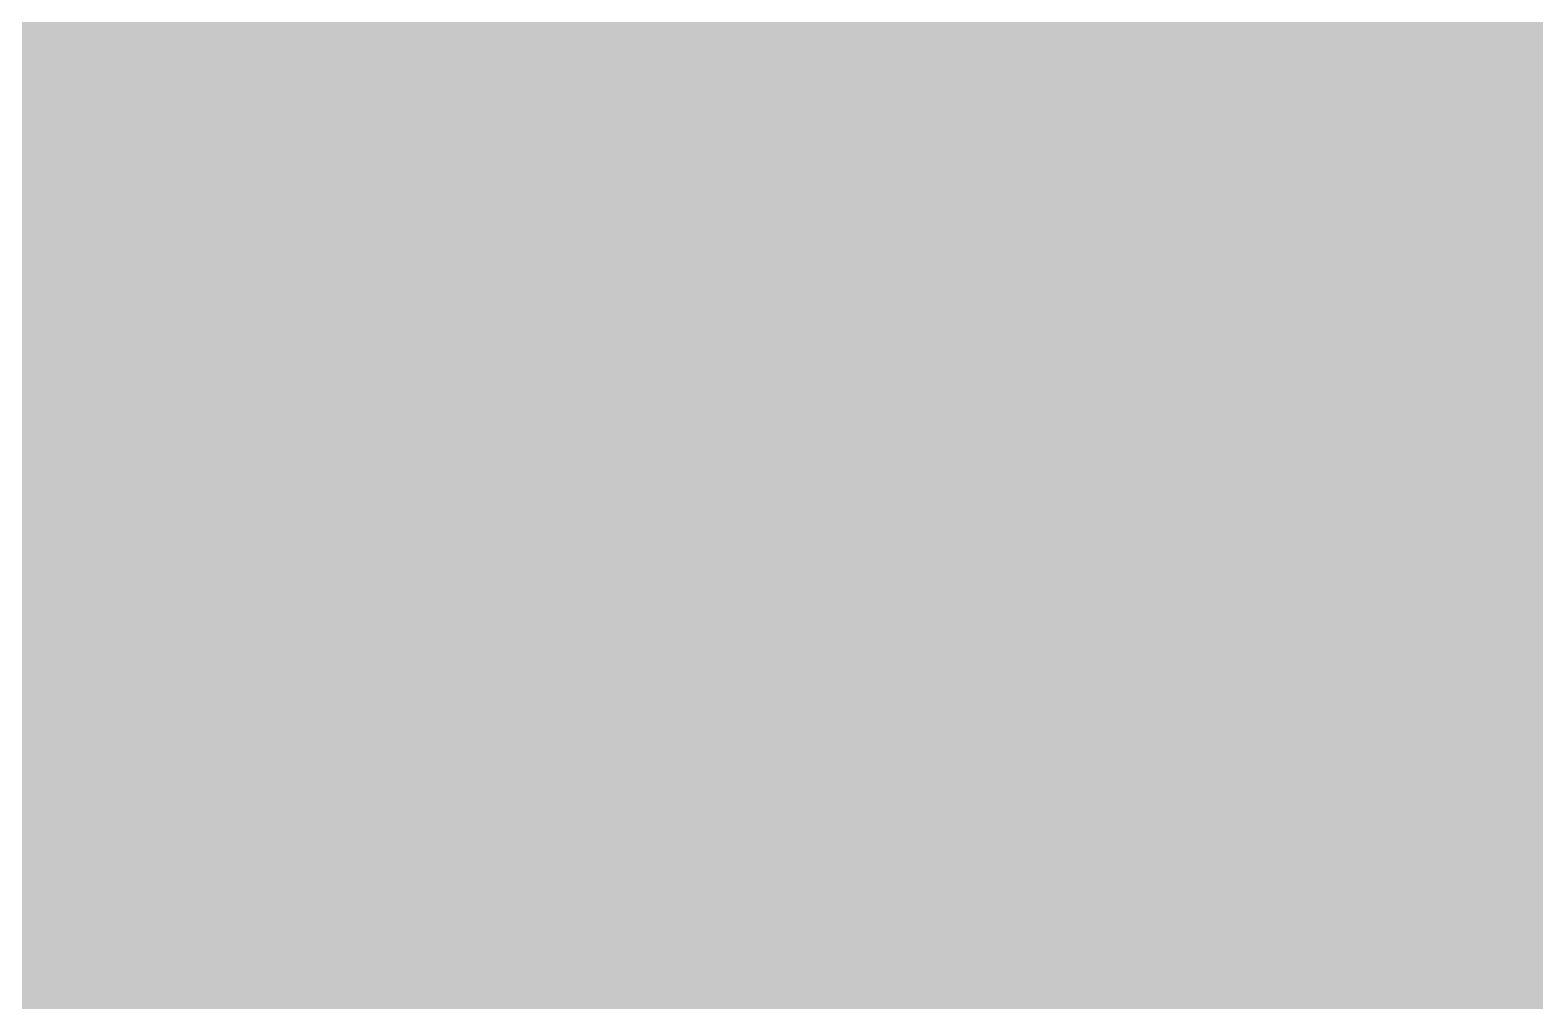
# Model space of a CAD drawing. Header units: millimetres. Extents: x 50 to 612415, y 2 to 4150.
# Drawn here: x 470426.31 to 470454.27, y 3059.92 to 3077.94 of the extents above; entities that cross this region are included whole.
import ezdxf

# ---------------------------------------------------------------- set-up
doc = ezdxf.new("R2010")
doc.units = ezdxf.units.MM
doc.layers.add('HATCH', color=8, linetype='Continuous', lineweight=9)

msp = doc.modelspace()

# ---------------------------------------------------------------- hatches: boundary and pattern name
at = {"layer": 'HATCH', "true_color": 0xccae87}
for points in [[(470448.126, 3173.675), (470100.322, 3128.058), (470432.315, 3052.57)], [(470448.126, 3173.675), (470432.315, 3052.57), (470433.488, 3052.24)], [(470448.126, 3173.675), (470433.488, 3052.24), (470434.449, 3051.77)], [(470448.126, 3173.675), (470434.449, 3051.77), (470435.135, 3051.191)], [(470448.126, 3173.675), (470435.135, 3051.191), (470435.497, 3050.543)], [(470448.126, 3173.675), (470435.497, 3050.543), (470435.512, 3049.87)], [(470695.532, 3080.898), (470448.126, 3173.675), (470435.512, 3049.87)], [(470448.126, 3171.443), (470100.322, 3125.826), (470432.315, 3050.338)], [(470432.315, 3050.338), (470100.322, 3125.826), (470448.126, 3171.443)], [(470433.488, 3050.008), (470432.315, 3050.338), (470448.126, 3171.443)], [(470448.126, 3171.443), (470432.315, 3050.338), (470433.488, 3050.008)], [(470448.126, 3171.443), (470433.488, 3050.008), (470434.449, 3049.538)], [(470434.449, 3049.538), (470433.488, 3050.008), (470448.126, 3171.443)], [(470448.126, 3171.443), (470434.449, 3049.538), (470435.135, 3048.959)], [(470435.135, 3048.959), (470434.449, 3049.538), (470448.126, 3171.443)], [(470448.126, 3171.443), (470435.135, 3048.959), (470435.497, 3048.311)], [(470435.497, 3048.311), (470435.135, 3048.959), (470448.126, 3171.443)], [(470448.126, 3171.443), (470435.497, 3048.311), (470435.512, 3047.638)], [(470435.512, 3047.638), (470435.497, 3048.311), (470448.126, 3171.443)], [(470695.532, 3078.666), (470448.126, 3171.443), (470435.512, 3047.638)], [(470435.512, 3047.638), (470448.126, 3171.443), (470695.532, 3078.666)], [(470432.315, 3046.767), (470100.322, 3122.255), (470448.126, 3167.872)], [(470433.488, 3046.437), (470432.315, 3046.767), (470448.126, 3167.872)], [(470434.449, 3045.967), (470433.488, 3046.437), (470448.126, 3167.872)], [(470435.135, 3045.388), (470434.449, 3045.967), (470448.126, 3167.872)], [(470435.497, 3044.74), (470435.135, 3045.388), (470448.126, 3167.872)], [(470435.512, 3044.067), (470435.497, 3044.74), (470448.126, 3167.872)], [(470435.512, 3044.067), (470448.126, 3167.872), (470695.532, 3075.095)], [(470480.876, 3165.001), (470384.724, 3028.484), (470522.554, 2980.141)], [(470480.862, 3162.103), (470100.322, 3134.753), (470432.315, 3059.266)], [(470480.862, 3162.103), (470432.315, 3059.266), (470433.488, 3058.936)], [(470480.862, 3162.103), (470433.488, 3058.936), (470434.449, 3058.465)], [(470480.862, 3162.103), (470434.449, 3058.465), (470435.135, 3057.886)], [(470480.862, 3162.103), (470435.135, 3057.886), (470435.497, 3057.238)], [(470480.862, 3162.103), (470435.497, 3057.238), (470435.512, 3056.566)], [(470480.876, 3161.43), (470480.862, 3162.103), (470435.512, 3056.566)], [(470522.554, 2976.57), (470384.724, 3024.913), (470480.876, 3161.43)], [(470481.239, 3160.783), (470480.876, 3161.43), (470435.512, 3056.566)], [(470481.239, 3160.783), (470435.512, 3056.566), (470656.153, 2975.436)], [(470480.862, 3157.639), (470100.322, 3130.29), (470432.315, 3054.802)], [(470432.315, 3054.802), (470100.322, 3130.29), (470480.862, 3157.639)], [(470433.488, 3054.472), (470432.315, 3054.802), (470480.862, 3157.639)], [(470480.862, 3157.639), (470432.315, 3054.802), (470433.488, 3054.472)], [(470480.862, 3157.639), (470433.488, 3054.472), (470434.449, 3054.001)], [(470434.449, 3054.001), (470433.488, 3054.472), (470480.862, 3157.639)], [(470480.862, 3157.639), (470434.449, 3054.001), (470435.135, 3053.423)], [(470435.135, 3053.423), (470434.449, 3054.001), (470480.862, 3157.639)], [(470480.862, 3157.639), (470435.135, 3053.423), (470435.497, 3052.775)], [(470435.497, 3052.775), (470435.135, 3053.423), (470480.862, 3157.639)], [(470480.862, 3157.639), (470435.497, 3052.775), (470435.512, 3052.102)], [(470435.512, 3052.102), (470435.497, 3052.775), (470480.862, 3157.639)], [(470480.876, 3156.967), (470480.862, 3157.639), (470435.512, 3052.102)], [(470435.512, 3052.102), (470480.862, 3157.639), (470480.876, 3156.967)], [(470481.239, 3156.319), (470480.876, 3156.967), (470435.512, 3052.102)], [(470435.512, 3052.102), (470480.876, 3156.967), (470481.239, 3156.319)], [(470481.239, 3156.319), (470435.512, 3052.102), (470656.153, 2970.972)], [(470656.153, 2970.972), (470435.512, 3052.102), (470481.239, 3156.319)], [(470480.862, 3155.854), (470100.322, 3128.504), (470432.315, 3053.016)], [(470432.315, 3053.016), (470100.322, 3128.504), (470480.862, 3155.854)], [(470433.488, 3052.686), (470432.315, 3053.016), (470480.862, 3155.854)], [(470480.862, 3155.854), (470432.315, 3053.016), (470433.488, 3052.686)], [(470480.862, 3155.854), (470433.488, 3052.686), (470434.449, 3052.216)], [(470434.449, 3052.216), (470433.488, 3052.686), (470480.862, 3155.854)], [(470480.862, 3155.854), (470434.449, 3052.216), (470435.135, 3051.637)], [(470435.135, 3051.637), (470434.449, 3052.216), (470480.862, 3155.854)], [(470480.862, 3155.854), (470435.135, 3051.637), (470435.497, 3050.989)], [(470435.497, 3050.989), (470435.135, 3051.637), (470480.862, 3155.854)], [(470480.862, 3155.854), (470435.497, 3050.989), (470435.512, 3050.316)], [(470435.512, 3050.316), (470435.497, 3050.989), (470480.862, 3155.854)], [(470480.876, 3155.181), (470480.862, 3155.854), (470435.512, 3050.316)], [(470435.512, 3050.316), (470480.862, 3155.854), (470480.876, 3155.181)], [(470432.315, 3052.57), (470100.322, 3128.058), (470480.862, 3155.408)], [(470433.488, 3052.24), (470432.315, 3052.57), (470480.862, 3155.408)], [(470434.449, 3051.77), (470433.488, 3052.24), (470480.862, 3155.408)], [(470435.135, 3051.191), (470434.449, 3051.77), (470480.862, 3155.408)], [(470435.497, 3050.543), (470435.135, 3051.191), (470480.862, 3155.408)], [(470435.512, 3049.87), (470435.497, 3050.543), (470480.862, 3155.408)], [(470435.512, 3049.87), (470480.862, 3155.408), (470480.876, 3154.735)], [(470481.239, 3154.533), (470480.876, 3155.181), (470435.512, 3050.316)], [(470435.512, 3050.316), (470480.876, 3155.181), (470481.239, 3154.533)], [(470435.512, 3049.87), (470480.876, 3154.735), (470481.239, 3154.087)], [(470481.239, 3154.533), (470435.512, 3050.316), (470656.153, 2969.187)], [(470656.153, 2969.187), (470435.512, 3050.316), (470481.239, 3154.533)], [(470656.153, 2968.74), (470435.512, 3049.87), (470481.239, 3154.087)], [(470100.322, 3134.753), (470429.666, 3059.425), (470431.012, 3059.433)], [(470100.322, 3134.753), (470431.012, 3059.433), (470432.315, 3059.266)], [(470100.322, 3134.753), (470428.37, 3059.244), (470429.666, 3059.425)]]:
    msp.add_hatch(color=43, dxfattribs=at).paths.add_polyline_path(points)

doc.saveas('drawing.dxf')
